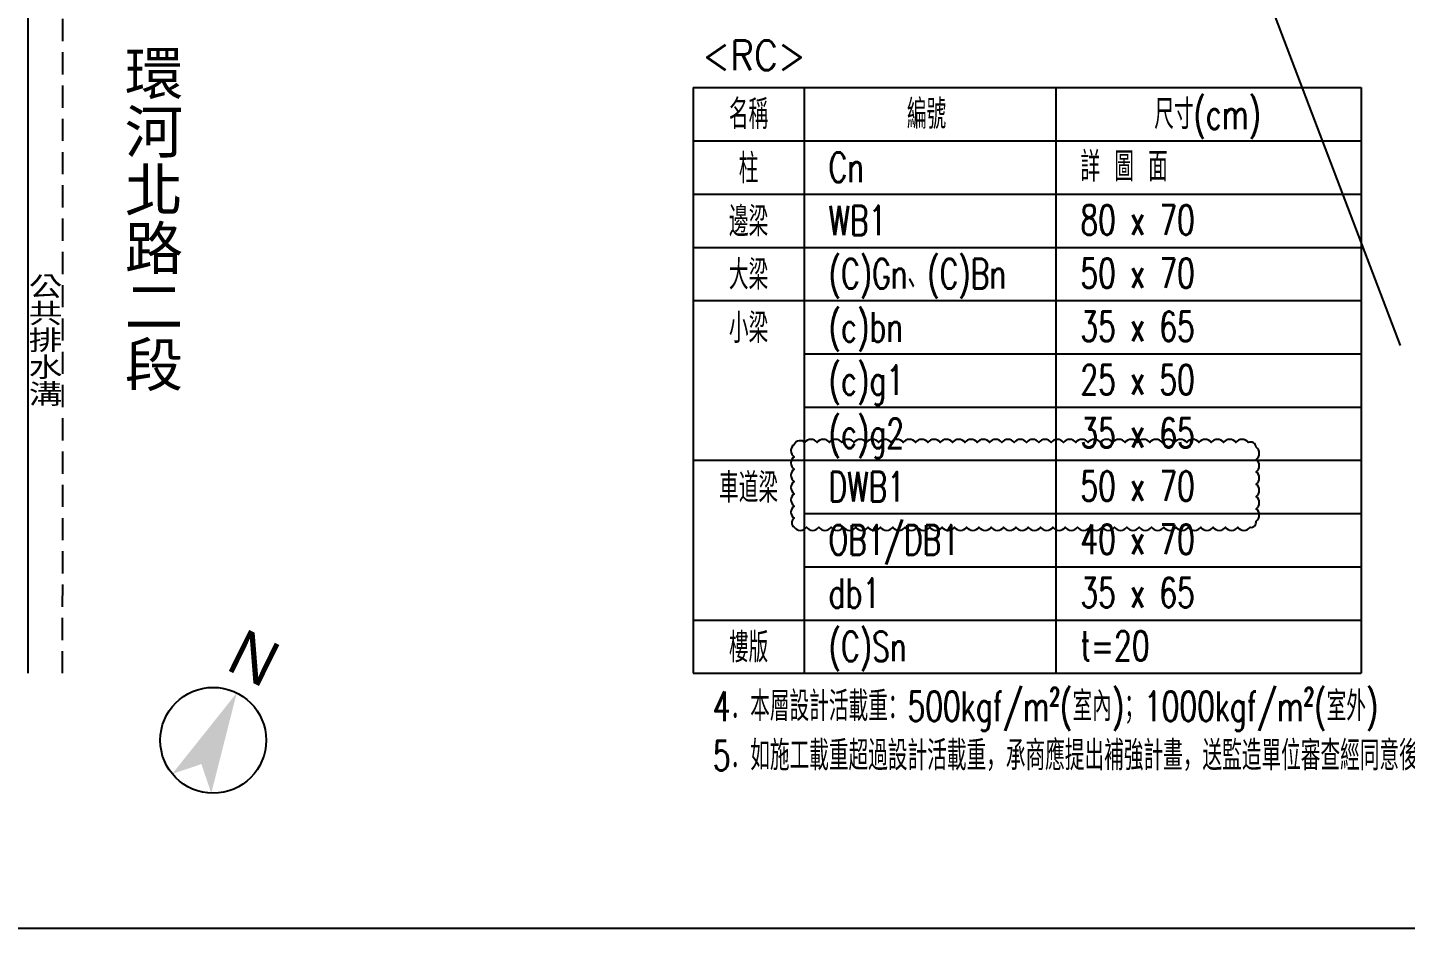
# Model space of a CAD drawing. Header units: millimetres. Extents: x -3377 to 119122, y -22007 to 15479.
# Drawn here: x 31818 to 34614, y 0 to 1828 of the extents above; entities that cross this region are included whole.
import ezdxf
from ezdxf import colors
from ezdxf.entities.mleader import LeaderData, LeaderLine
from ezdxf.enums import TextEntityAlignment as Align
from ezdxf.math import Vec2, Vec3

# ---------------------------------------------------------------- set-up
doc = ezdxf.new("R2010")
doc.units = ezdxf.units.MM
doc.header["$LTSCALE"] = 150
doc.header["$MEASUREMENT"] = 0
doc.linetypes.add('11', pattern=[0.15, 0.1, -0.05])
doc.layers.get('0').update_dxf_attribs({"plot": 0})
for name, color, linetype in [('NOTE2', 2, 'Continuous'), ('S-TAB', 4, 'Continuous'), ('S-TEXT', 2, 'Continuous'), ('TEXT', 2, 'Continuous'), ('指北針', 7, 'Continuous'), ('水溝', 140, 'Continuous')]:
    doc.layers.add(name, color=color, linetype=linetype)
for name, color, linetype, plot in [('S-ARCH', 252, 'Continuous', False), ('S-CLOUD_20220217(結構依建築圖2022-0216修改)', 4, 'Continuous', False), ('S-CLOUD_20220303', 4, 'Continuous', False)]:
    doc.layers.add(name, color=color, linetype=linetype, plot=plot)
doc.styles.add('4C', font='romans.shx', dxfattribs={"width": 0.9, "height": 52.5, "bigfont": '1lsp.shx'})
doc.styles.add('C1', font='', dxfattribs={"bigfont": 'japanese.shx'})
doc.styles.add('CS4', font='romans.shx', dxfattribs={"width": 0.7, "height": 45, "bigfont": 'lsp.shx'})
doc.styles.add('HHV', font='')
doc.styles.add('LSP', font='SIMPLEX.shx', dxfattribs={"width": 0.8, "bigfont": 'lsp.shx'})
doc.styles.get('C1').set_extended_font_data('微軟正黑體')
doc.styles.get('HHV').set_extended_font_data('@微軟正黑體')

# ---------------------------------------------------------------- blocks, each defined once
blk = doc.blocks.new('DwFm')
blk.add_lwpolyline([(-12110.4, 0), (0, 0), (0, -7760.1), (-12110.4, -7760.1)], close=True)
blk = doc.blocks.new('A$C46EB5EE3')
at = {"color": 252, "linetype": 'Continuous', "ltscale": 3}
blk.add_lwpolyline([(2049, -1071.6), (2049.9, 1773)], dxfattribs=at)
at = {"color": 252, "linetype": '11', "ltscale": 3}
blk.add_lwpolyline([(2119, -1071.6), (2119.9, 1772.9)], dxfattribs=at)
at = {"layer": '指北針', "color": 252}
blk.add_circle((2424.5, -1207.5), 107.4, dxfattribs=at)
for points in [[(2400.6, -1255.7), (2341.4, -1275.6), (2472.3, -1111.3)], [(2472.3, -1111.3), (2420.6, -1314.9), (2400.6, -1255.7)]]:
    blk.add_solid(points, dxfattribs=at)
at = {"layer": '水溝', "color": 252}
blk.add_lwpolyline([(2087.4, 202.2, 0, 0, 0), (2087.6, 353.2, 30, 0, 0), (2087.7, 468.5, 0, 0, 0)], format="xyseb", dxfattribs=at)
at = {"layer": 'TEXT', "color": 252, "style": 'HHV'}
blk.add_text('環河北路二段', height=86.67, rotation=270, dxfattribs=at).set_placement((2259.4, 206.1))
at = {"layer": 'TEXT', "color": 252, "style": 'HHV', "width": 0.8}
blk.add_text('公共排水溝', height=50, rotation=270, dxfattribs=at).set_placement((2058.4, -258.5))
at = {"layer": '指北針', "color": 252, "style": 'C1'}
blk.add_text('N', height=92.8, rotation=333.6216, dxfattribs=at).set_placement((2486.8, -1082), align=Align.CENTER)
blk = doc.blocks.new('2022-0217')
blk.add_blockref('A$C46EB5EE3', (17659.9, -6171))
blk = doc.blocks.new('_None')

msp = doc.modelspace()

# ---------------------------------------------------------------- linework, layer by layer
at = {"layer": 'S-CLOUD_20220303'}
msp.add_lwpolyline([(33373.71, 813.75, 0.5205671), (33398.71, 813.75, 0.5205671), (33423.71, 813.75, 0.5205671), (33448.71, 813.75, 0.5205671), (33473.71, 813.75, 0.5205671), (33498.71, 813.75, 0.5205671), (33523.71, 813.75, 0.5205671), (33548.71, 813.75, 0.5205671), (33573.71, 813.75, 0.5205671), (33598.71, 813.75, 0.5205671), (33623.71, 813.75, 0.5205671), (33648.71, 813.75, 0.5205671), (33673.71, 813.75, 0.5205671), (33698.71, 813.75, 0.5205671), (33723.71, 813.75, 0.5205671), (33748.71, 813.75, 0.5205671), (33773.71, 813.75, 0.5205671), (33798.71, 813.75, 0.5205671), (33823.71, 813.75, 0.5205671), (33848.71, 813.75, 0.5205671), (33873.71, 813.75, 0.5205671), (33898.71, 813.75, 0.5205671), (33923.71, 813.75, 0.5205671), (33948.71, 813.75, 0.5205671), (33973.71, 813.75, 0.5205671), (33998.71, 813.75, 0.5205671), (34023.71, 813.75, 0.5205671), (34048.71, 813.75, 0.5205671), (34073.71, 813.75, 0.5205671), (34098.71, 813.75, 0.5205671), (34123.71, 813.75, 0.5205671), (34148.71, 813.75, 0.5205671), (34173.71, 813.75, 0.5205671), (34198.71, 813.75, 0.5205671), (34223.71, 813.75, 0.5205671), (34248.71, 813.75, 0.5205671), (34273.71, 813.75, 0.5205671), (34298.71, 813.75, 0.5205671), (34311.04, 826.41, 0.5205671), (34311.04, 851.41, 0.5205671), (34311.04, 876.41, 0.5205671), (34311.04, 901.41, 0.5205671), (34311.04, 926.41, 0.5205671), (34311.04, 951.41, 0.5205671), (34311.04, 976.41, 0.5205671), (34295.15, 985.52, 0.5205671), (34270.15, 985.52, 0.5205671), (34245.15, 985.52, 0.5205671), (34220.15, 985.52, 0.5205671), (34195.15, 985.52, 0.5205671), (34170.15, 985.52, 0.5205671), (34145.15, 985.52, 0.5205671), (34120.15, 985.52, 0.5205671), (34095.15, 985.52, 0.5205671), (34070.15, 985.52, 0.5205671), (34045.15, 985.52, 0.5205671), (34020.15, 985.52, 0.5205671), (33995.15, 985.52, 0.5205671), (33970.15, 985.52, 0.5205671), (33945.15, 985.52, 0.5205671), (33920.15, 985.52, 0.5205671), (33895.15, 985.52, 0.5205671), (33870.15, 985.52, 0.5205671), (33845.15, 985.52, 0.5205671), (33820.15, 985.52, 0.5205671), (33795.15, 985.52, 0.5205671), (33770.15, 985.52, 0.5205671), (33745.15, 985.52, 0.5205671), (33720.15, 985.52, 0.5205671), (33695.15, 985.52, 0.5205671), (33670.15, 985.52, 0.5205671), (33645.15, 985.52, 0.5205671), (33620.15, 985.52, 0.5205671), (33595.15, 985.52, 0.5205671), (33570.15, 985.52, 0.5205671), (33545.15, 985.52, 0.5205671), (33520.15, 985.52, 0.5205671), (33495.15, 985.52, 0.5205671), (33470.15, 985.52, 0.5205671), (33445.15, 985.52, 0.5205671), (33420.15, 985.52, 0.5205671), (33395.15, 985.52, 0.5205671), (33373.71, 981.96, 0.5205671), (33373.71, 956.96, 0.5205671), (33373.71, 931.96, 0.5205671), (33373.71, 906.96, 0.5205671), (33373.71, 881.96, 0.5205671), (33373.71, 856.96, 0.5205671), (33373.71, 831.96, 0.5205671)], format="xyb", close=True, dxfattribs=at)
at = {"layer": 'S-TAB'}
for p, q in [((33168.7, 1705.68), (34524.1, 1705.68)), ((33168.7, 1705.68), (33168.7, 517.68)), ((33393.7, 1705.68), (33393.7, 517.68)), ((33904.49, 1705.68), (33904.49, 517.68)), ((34524.1, 1705.68), (34524.1, 517.68)), ((33168.7, 1597.68), (34524.1, 1597.68)), ((33168.7, 1489.68), (34524.1, 1489.68)), ((33168.7, 1381.68), (34524.1, 1381.68)), ((33168.7, 1273.68), (34524.1, 1273.68)), ((33393.7, 1165.68), (34524.1, 1165.68)), ((33393.7, 1057.68), (34524.1, 1057.68)), ((33168.7, 949.68), (34524.1, 949.68)), ((33393.7, 841.68), (34524.1, 841.68)), ((33393.7, 733.68), (34524.1, 733.68)), ((33168.7, 625.68), (34524.1, 625.68)), ((33168.7, 517.68), (34524.1, 517.68))]:
    msp.add_line(p, q, dxfattribs=at)

# ---------------------------------------------------------------- block references
msp.add_blockref('DwFm', (36331.2, 7760.14))
at = {"layer": 'S-ARCH'}
msp.add_blockref('2022-0217', (12110.4, 7760.14), dxfattribs=at)

# ---------------------------------------------------------------- texts
at = {"layer": 'NOTE2', "style": '4C', "width": 0.9}
msp.add_text('<RC>', height=60, dxfattribs=at).set_placement((33292.31, 1771.38), align=Align.MIDDLE_CENTER)
at = {"layer": 'S-TEXT', "style": 'CS4', "width": 0.7}
for s, p in [('名稱', (33281.2, 1651.68)), ('編號', (33642.28, 1651.68)), ('尺寸(cm)', (34212.65, 1651.68)), ('柱', (33281.2, 1541.81)), ('邊梁', (33281.2, 1433.81)), ('大梁', (33281.2, 1325.81)), ('小梁', (33281.2, 1217.81)), ('車道梁', (33281.2, 893.81)), ('樓版', (33281.2, 569.81))]:
    msp.add_text(s, height=60, dxfattribs=at).set_placement(p, align=Align.MIDDLE_CENTER)
for s, p in [('Cn', (33443.7, 1544.19)), ('詳 圖 面', (33954.49, 1545.34)), ('WB1', (33443.7, 1436.19)), ('80 x 70', (33954.49, 1437.34)), ('(C)Gn、(C)Bn', (33443.7, 1328.19)), ('50 x 70', (33954.49, 1329.34)), ('(c)bn', (33443.7, 1220.19)), ('35 x 65', (33954.49, 1221.34)), ('(c)g1', (33443.7, 1112.19)), ('25 x 50', (33954.49, 1113.34)), ('(c)g2', (33443.7, 1004.19)), ('35 x 65', (33954.49, 1005.34)), ('DWB1', (33443.7, 896.19)), ('50 x 70', (33954.49, 897.34)), ('OB1/DB1', (33443.7, 788.19)), ('40 x 70', (33954.49, 789.34)), ('db1', (33443.7, 680.19)), ('35 x 65', (33954.49, 681.34)), ('(C)Sn', (33443.7, 572.19)), ('t=20', (33954.49, 573.34))]:
    msp.add_text(s, height=60, dxfattribs=at).set_placement(p, align=Align.MIDDLE_LEFT)
at = {"layer": 'S-TEXT', "linetype": 'Continuous', "style": 'CS4', "width": 0.7}
for s, p in [('\u30004．本層設計活載重：500kgf/m²(室內)；1000kgf/m²(室外)', (33168.7, 420.73)), ('\u30005．如施工載重超過設計活載重，承商應提出補強計畫，送監造單位審查經同意後方可施作。', (33168.7, 320.73))]:
    msp.add_text(s, height=60, dxfattribs=at).set_placement(p)

# ---------------------------------------------------------------- leaders
at = {"layer": 'S-CLOUD_20220217(結構依建築圖2022-0216修改)'}
ml = msp.add_multileader_mtext('Standard', dxfattribs=at)
ml.set_content('新增圖例說明', color=256, style='LSP')
ml.set_leader_properties(color=256)
ml.set_arrow_properties(name='NONE')
ml.build(insert=Vec2(0, 0))
ml.multileader.update_dxf_attribs({"text_left_attachment_type": 2, "text_right_attachment_type": 2, "dogleg_length": 3, "arrow_head_size": 30, "scale": 15})
ctx = ml.context
ctx.base_point, ctx.scale, ctx.char_height, ctx.arrow_head_size, ctx.landing_gap_size, ctx.plane_origin = Vec3(33782.72, 2384.77), 15, 45, 30, 30, Vec3(34595.92, 1192.28)
ctx.left_attachment, ctx.right_attachment, ctx.text_align_type = 2, 2, 2
notes = []
notes.append((ctx, [(0, (1, 1, 0), (34146.47, 2384.77), (-1, 0), 45, [(0, [(34604.04, 1182.57)], 0, [])])]))
ctx.mtext.insert, ctx.mtext.alignment, ctx.mtext.flow_direction = Vec3(34071.47, 2412.56), 3, 5
for ctx, leaders in notes:
    for number, flags, end, landing, length, lines in leaders:
        leader = LeaderData()
        leader.index, (leader.has_last_leader_line, leader.has_dogleg_vector, leader.attachment_direction) = number, flags
        leader.last_leader_point, leader.dogleg_vector, leader.dogleg_length = Vec3(end), Vec3(landing), length
        for number, points, colour, breaks in lines:
            line = LeaderLine()
            line.index, line.vertices, line.color, line.breaks = number, Vec3.list(points), colors.encode_raw_color(colour), breaks
            leader.lines.append(line)
        ctx.leaders.append(leader)

doc.saveas('drawing.dxf')
